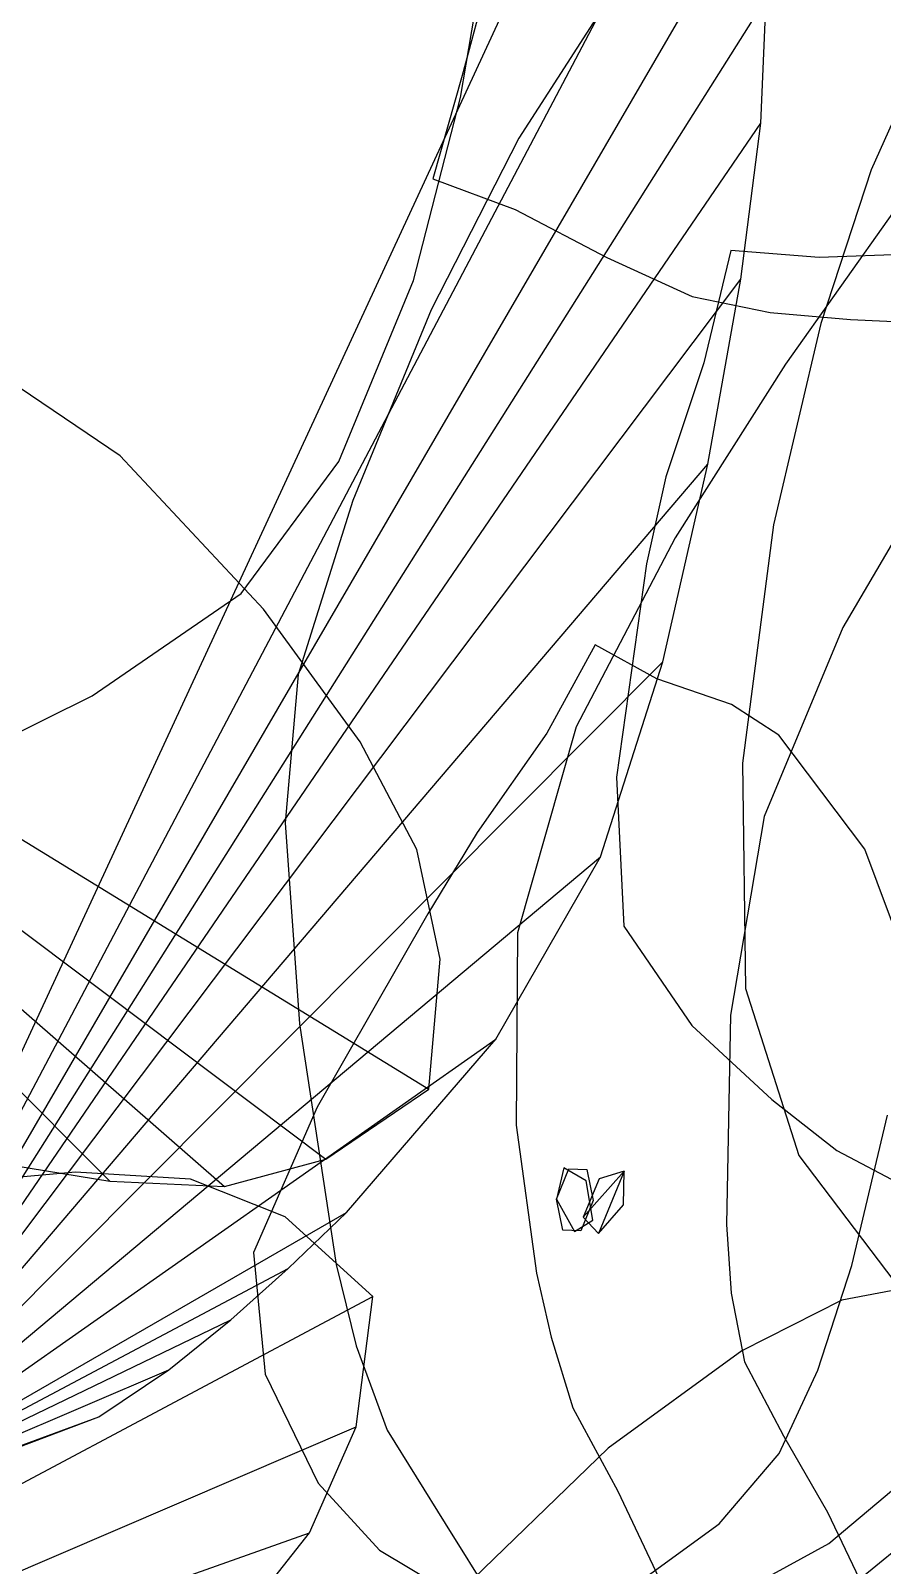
# Model space of a CAD drawing. Extents: x -23.2 to 18.8, y -18.4 to 11.3.
# Drawn here: x -4.464 to -4.414, y -0.6401 to -0.5501 of the extents above; entities that cross this region are included whole.
import ezdxf

# ---------------------------------------------------------------- set-up
doc = ezdxf.new("R2010")
doc.units = 0
doc.layers.add('FURNISHINGELEMENT', color=8, linetype='Continuous')

msp = doc.modelspace()

# ---------------------------------------------------------------- linework, layer by layer
at = {"layer": 'FURNISHINGELEMENT'}
for p, q in [((-4.477397, -0.637819, 4.459539), (-4.426887, -0.528715, 4.400219)), ((-4.477397, -0.637819, 4.459539), (-4.423497, -0.535587, 4.402726)), ((-4.477397, -0.637819, 4.459539), (-4.421577, -0.541897, 4.405609)), ((-4.438747, -0.553975, 4.473639), (-4.437267, -0.545201, 4.466028)), ((-4.436777, -0.545746, 3.986868), (-4.438657, -0.552679, 3.987242)), ((-4.477397, -0.637819, 4.459539), (-4.420817, -0.548175, 4.408934)), ((-4.421137, -0.555478, 4.413275), (-4.420817, -0.548175, 4.408934)), ((-4.421137, -0.555478, 4.413275), (-4.420817, -0.548175, 4.408934)), ((-4.421137, -0.555478, 4.413275), (-4.420817, -0.548175, 4.408934)), ((-4.421137, -0.555478, 4.413275), (-4.420817, -0.548175, 4.408934)), ((-4.421137, -0.555478, 4.413275), (-4.420817, -0.548175, 4.408934)), ((-4.421137, -0.555478, 4.413275), (-4.420817, -0.548175, 4.408934)), ((-4.421137, -0.555478, 4.413275), (-4.420817, -0.548175, 4.408934)), ((-4.421137, -0.555478, 4.413275), (-4.420817, -0.548175, 4.408934)), ((-4.421137, -0.555478, 4.413275), (-4.420817, -0.548175, 4.408934)), ((-4.421137, -0.555478, 4.413275), (-4.420817, -0.548175, 4.408934)), ((-4.421137, -0.555478, 4.413275), (-4.420817, -0.548175, 4.408934)), ((-4.421137, -0.555478, 4.413275), (-4.420817, -0.548175, 4.408934)), ((-4.421137, -0.555478, 4.413275), (-4.420817, -0.548175, 4.408934)), ((-4.421137, -0.555478, 4.413275), (-4.420817, -0.548175, 4.408934)), ((-4.430227, -0.548441, 4.358711), (-4.435327, -0.556364, 4.365735)), ((-4.411447, -0.551022, 4.290583), (-4.414667, -0.558216, 4.29545)), ((-4.438657, -0.552679, 3.987242), (-4.440367, -0.558747, 3.986549)), ((-4.441517, -0.564707, 4.483968), (-4.438747, -0.553975, 4.473639)), ((-4.477397, -0.637819, 4.459539), (-4.421137, -0.555478, 4.413275)), ((-4.422307, -0.564624, 4.418488), (-4.421137, -0.555478, 4.413275)), ((-4.422307, -0.564624, 4.418488), (-4.421137, -0.555478, 4.413275)), ((-4.422307, -0.564624, 4.418488), (-4.421137, -0.555478, 4.413275)), ((-4.422307, -0.564624, 4.418488), (-4.421137, -0.555478, 4.413275)), ((-4.422307, -0.564624, 4.418488), (-4.421137, -0.555478, 4.413275)), ((-4.422307, -0.564624, 4.418488), (-4.421137, -0.555478, 4.413275)), ((-4.422307, -0.564624, 4.418488), (-4.421137, -0.555478, 4.413275)), ((-4.422307, -0.564624, 4.418488), (-4.421137, -0.555478, 4.413275)), ((-4.422307, -0.564624, 4.418488), (-4.421137, -0.555478, 4.413275)), ((-4.422307, -0.564624, 4.418488), (-4.421137, -0.555478, 4.413275)), ((-4.422307, -0.564624, 4.418488), (-4.421137, -0.555478, 4.413275)), ((-4.422307, -0.564624, 4.418488), (-4.421137, -0.555478, 4.413275)), ((-4.422307, -0.564624, 4.418488), (-4.421137, -0.555478, 4.413275)), ((-4.435327, -0.556364, 4.365735), (-4.440467, -0.566439, 4.373618)), ((-4.414667, -0.558216, 4.29545), (-4.417607, -0.567239, 4.300928)), ((-4.440367, -0.558747, 3.986549), (-4.435547, -0.56055, 3.989222)), ((-4.435547, -0.56055, 3.989222), (-4.430177, -0.563369, 3.99115)), ((-4.413307, -0.560622, 4.232132), (-4.419687, -0.569628, 4.237664)), ((-4.430177, -0.563369, 3.99115), (-4.425157, -0.56566, 3.992157)), ((-4.422887, -0.562958, 4.007619), (-4.424477, -0.569546, 4.007181)), ((-4.417717, -0.563361, 4.00429), (-4.422887, -0.562958, 4.007619)), ((-4.412287, -0.563175, 4.000284), (-4.417717, -0.563361, 4.00429)), ((-4.477397, -0.637819, 4.459539), (-4.422307, -0.564624, 4.418488)), ((-4.445897, -0.575339, 4.49569), (-4.441517, -0.564707, 4.483968)), ((-4.424247, -0.57548, 4.424125), (-4.422307, -0.564624, 4.418488)), ((-4.424247, -0.57548, 4.424125), (-4.422307, -0.564624, 4.418488)), ((-4.424247, -0.57548, 4.424125), (-4.422307, -0.564624, 4.418488)), ((-4.424247, -0.57548, 4.424125), (-4.422307, -0.564624, 4.418488)), ((-4.424247, -0.57548, 4.424125), (-4.422307, -0.564624, 4.418488)), ((-4.424247, -0.57548, 4.424125), (-4.422307, -0.564624, 4.418488)), ((-4.424247, -0.57548, 4.424125), (-4.422307, -0.564624, 4.418488)), ((-4.424247, -0.57548, 4.424125), (-4.422307, -0.564624, 4.418488)), ((-4.424247, -0.57548, 4.424125), (-4.422307, -0.564624, 4.418488)), ((-4.424247, -0.57548, 4.424125), (-4.422307, -0.564624, 4.418488)), ((-4.424247, -0.57548, 4.424125), (-4.422307, -0.564624, 4.418488)), ((-4.424247, -0.57548, 4.424125), (-4.422307, -0.564624, 4.418488)), ((-4.425157, -0.56566, 3.992157), (-4.420587, -0.566591, 3.992425)), ((-4.440467, -0.566439, 4.373618), (-4.445077, -0.57761, 4.381872)), ((-4.420587, -0.566591, 3.992425), (-4.415867, -0.566994, 3.99192)), ((-4.415867, -0.566994, 3.99192), (-4.411247, -0.567203, 3.990813)), ((-4.417607, -0.567239, 4.300928), (-4.420387, -0.579046, 4.307533)), ((-4.458717, -0.575006, 3.978445), (-4.467877, -0.568822, 3.984684)), ((-4.458717, -0.575006, 3.978445), (-4.467877, -0.568822, 3.984684)), ((-4.458717, -0.575006, 3.978445), (-4.467877, -0.568822, 3.984684)), ((-4.458717, -0.575006, 3.978445), (-4.467877, -0.568822, 3.984684)), ((-4.458717, -0.575006, 3.978445), (-4.467877, -0.568822, 3.984684)), ((-4.458717, -0.575006, 3.978445), (-4.467877, -0.568822, 3.984684)), ((-4.458717, -0.575006, 3.978445), (-4.467877, -0.568822, 3.984684)), ((-4.458717, -0.575006, 3.978445), (-4.467877, -0.568822, 3.984684)), ((-4.458717, -0.575006, 3.978445), (-4.467877, -0.568822, 3.984684)), ((-4.458717, -0.575006, 3.978445), (-4.467877, -0.568822, 3.984684)), ((-4.458717, -0.575006, 3.978445), (-4.467877, -0.568822, 3.984684)), ((-4.458717, -0.575006, 3.978445), (-4.467877, -0.568822, 3.984684)), ((-4.424477, -0.569546, 4.007181), (-4.426707, -0.576229, 4.006014)), ((-4.419687, -0.569628, 4.237664), (-4.426157, -0.579801, 4.243398)), ((-4.503017, -0.573879, 4.003692), (-4.440607, -0.612163, 3.958524)), ((-4.503017, -0.573879, 4.003692), (-4.446657, -0.61626, 3.96082)), ((-4.503017, -0.573879, 4.003692), (-4.452597, -0.617863, 3.96378)), ((-4.503017, -0.573879, 4.003692), (-4.459327, -0.61755, 3.967427)), ((-4.410027, -0.574323, 4.166942), (-4.416317, -0.585079, 4.172142)), ((-4.450317, -0.583986, 3.972183), (-4.458717, -0.575006, 3.978445)), ((-4.450317, -0.583986, 3.972183), (-4.458717, -0.575006, 3.978445)), ((-4.450317, -0.583986, 3.972183), (-4.458717, -0.575006, 3.978445)), ((-4.450317, -0.583986, 3.972183), (-4.458717, -0.575006, 3.978445)), ((-4.450317, -0.583986, 3.972183), (-4.458717, -0.575006, 3.978445)), ((-4.450317, -0.583986, 3.972183), (-4.458717, -0.575006, 3.978445)), ((-4.450317, -0.583986, 3.972183), (-4.458717, -0.575006, 3.978445)), ((-4.450317, -0.583986, 3.972183), (-4.458717, -0.575006, 3.978445)), ((-4.450317, -0.583986, 3.972183), (-4.458717, -0.575006, 3.978445)), ((-4.450317, -0.583986, 3.972183), (-4.458717, -0.575006, 3.978445)), ((-4.450317, -0.583986, 3.972183), (-4.458717, -0.575006, 3.978445)), ((-4.450317, -0.583986, 3.972183), (-4.458717, -0.575006, 3.978445)), ((-4.451617, -0.583085, 4.50623), (-4.445897, -0.575339, 4.49569)), ((-4.477397, -0.637819, 4.459539), (-4.424247, -0.57548, 4.424125)), ((-4.426707, -0.576229, 4.006014), (-4.427837, -0.581342, 4.003623)), ((-4.426887, -0.587077, 4.429695), (-4.424247, -0.57548, 4.424125)), ((-4.426887, -0.587077, 4.429695), (-4.424247, -0.57548, 4.424125)), ((-4.426887, -0.587077, 4.429695), (-4.424247, -0.57548, 4.424125)), ((-4.426887, -0.587077, 4.429695), (-4.424247, -0.57548, 4.424125)), ((-4.426887, -0.587077, 4.429695), (-4.424247, -0.57548, 4.424125)), ((-4.426887, -0.587077, 4.429695), (-4.424247, -0.57548, 4.424125)), ((-4.426887, -0.587077, 4.429695), (-4.424247, -0.57548, 4.424125)), ((-4.426887, -0.587077, 4.429695), (-4.424247, -0.57548, 4.424125)), ((-4.426887, -0.587077, 4.429695), (-4.424247, -0.57548, 4.424125)), ((-4.426887, -0.587077, 4.429695), (-4.424247, -0.57548, 4.424125)), ((-4.426887, -0.587077, 4.429695), (-4.424247, -0.57548, 4.424125)), ((-4.445077, -0.57761, 4.381872), (-4.448277, -0.587828, 4.389527)), ((-4.426157, -0.579801, 4.243398), (-4.431967, -0.590907, 4.249734)), ((-4.420387, -0.579046, 4.307533), (-4.422207, -0.593025, 4.315952)), ((-4.427837, -0.581342, 4.003623), (-4.429607, -0.593846, 3.993762)), ((-4.460357, -0.589076, 4.51773), (-4.451617, -0.583085, 4.50623)), ((-4.444647, -0.591776, 3.967457), (-4.450317, -0.583986, 3.972183)), ((-4.444647, -0.591776, 3.967457), (-4.450317, -0.583986, 3.972183)), ((-4.444647, -0.591776, 3.967457), (-4.450317, -0.583986, 3.972183)), ((-4.444647, -0.591776, 3.967457), (-4.450317, -0.583986, 3.972183)), ((-4.444647, -0.591776, 3.967457), (-4.450317, -0.583986, 3.972183)), ((-4.444647, -0.591776, 3.967457), (-4.450317, -0.583986, 3.972183)), ((-4.444647, -0.591776, 3.967457), (-4.450317, -0.583986, 3.972183)), ((-4.444647, -0.591776, 3.967457), (-4.450317, -0.583986, 3.972183)), ((-4.444647, -0.591776, 3.967457), (-4.450317, -0.583986, 3.972183)), ((-4.444647, -0.591776, 3.967457), (-4.450317, -0.583986, 3.972183)), ((-4.444647, -0.591776, 3.967457), (-4.450317, -0.583986, 3.972183)), ((-4.444647, -0.591776, 3.967457), (-4.450317, -0.583986, 3.972183)), ((-4.416317, -0.585079, 4.172142), (-4.420947, -0.596164, 4.178271)), ((-4.430857, -0.586089, 4.125084), (-4.433697, -0.591279, 4.125163)), ((-4.427237, -0.588088, 4.121044), (-4.430857, -0.586089, 4.125084)), ((-4.477397, -0.637819, 4.459539), (-4.426887, -0.587077, 4.429695)), ((-4.448277, -0.587828, 4.389527), (-4.449047, -0.596536, 4.397458)), ((-4.430547, -0.598535, 4.435004), (-4.426887, -0.587077, 4.429695)), ((-4.430547, -0.598535, 4.435004), (-4.426887, -0.587077, 4.429695)), ((-4.430547, -0.598535, 4.435004), (-4.426887, -0.587077, 4.429695)), ((-4.430547, -0.598535, 4.435004), (-4.426887, -0.587077, 4.429695)), ((-4.430547, -0.598535, 4.435004), (-4.426887, -0.587077, 4.429695)), ((-4.430547, -0.598535, 4.435004), (-4.426887, -0.587077, 4.429695)), ((-4.430547, -0.598535, 4.435004), (-4.426887, -0.587077, 4.429695)), ((-4.430547, -0.598535, 4.435004), (-4.426887, -0.587077, 4.429695)), ((-4.430547, -0.598535, 4.435004), (-4.426887, -0.587077, 4.429695)), ((-4.430547, -0.598535, 4.435004), (-4.426887, -0.587077, 4.429695)), ((-4.422847, -0.589596, 4.115814), (-4.427237, -0.588088, 4.121044)), ((-4.471847, -0.594779, 4.52599), (-4.460357, -0.589076, 4.51773)), ((-4.420077, -0.591386, 4.111214), (-4.422847, -0.589596, 4.115814)), ((-4.433697, -0.591279, 4.125163), (-4.437767, -0.597102, 4.124777)), ((-4.431967, -0.590907, 4.249734), (-4.435407, -0.602994, 4.25789)), ((-4.415037, -0.598075, 4.097795), (-4.420077, -0.591386, 4.111214)), ((-4.441307, -0.598104, 3.963777), (-4.444647, -0.591776, 3.967457)), ((-4.441307, -0.598104, 3.963777), (-4.444647, -0.591776, 3.967457)), ((-4.441307, -0.598104, 3.963777), (-4.444647, -0.591776, 3.967457)), ((-4.441307, -0.598104, 3.963777), (-4.444647, -0.591776, 3.967457)), ((-4.441307, -0.598104, 3.963777), (-4.444647, -0.591776, 3.967457)), ((-4.441307, -0.598104, 3.963777), (-4.444647, -0.591776, 3.967457)), ((-4.441307, -0.598104, 3.963777), (-4.444647, -0.591776, 3.967457)), ((-4.441307, -0.598104, 3.963777), (-4.444647, -0.591776, 3.967457)), ((-4.441307, -0.598104, 3.963777), (-4.444647, -0.591776, 3.967457)), ((-4.441307, -0.598104, 3.963777), (-4.444647, -0.591776, 3.967457)), ((-4.441307, -0.598104, 3.963777), (-4.444647, -0.591776, 3.967457)), ((-4.441307, -0.598104, 3.963777), (-4.444647, -0.591776, 3.967457)), ((-4.422207, -0.593025, 4.315952), (-4.422037, -0.606246, 4.325894)), ((-4.429607, -0.593846, 3.993762), (-4.429167, -0.602593, 3.98009)), ((-4.449047, -0.596536, 4.397458), (-4.448207, -0.608318, 4.404353)), ((-4.420947, -0.596164, 4.178271), (-4.422907, -0.607811, 4.186415)), ((-4.437767, -0.597102, 4.124777), (-4.440677, -0.601861, 4.122735)), ((-4.477397, -0.637819, 4.459539), (-4.430547, -0.598535, 4.435004)), ((-4.439947, -0.604524, 3.960818), (-4.441307, -0.598104, 3.963777)), ((-4.439947, -0.604524, 3.960818), (-4.441307, -0.598104, 3.963777)), ((-4.439947, -0.604524, 3.960818), (-4.441307, -0.598104, 3.963777)), ((-4.439947, -0.604524, 3.960818), (-4.441307, -0.598104, 3.963777)), ((-4.439947, -0.604524, 3.960818), (-4.441307, -0.598104, 3.963777)), ((-4.439947, -0.604524, 3.960818), (-4.441307, -0.598104, 3.963777)), ((-4.439947, -0.604524, 3.960818), (-4.441307, -0.598104, 3.963777)), ((-4.439947, -0.604524, 3.960818), (-4.441307, -0.598104, 3.963777)), ((-4.439947, -0.604524, 3.960818), (-4.441307, -0.598104, 3.963777)), ((-4.439947, -0.604524, 3.960818), (-4.441307, -0.598104, 3.963777)), ((-4.439947, -0.604524, 3.960818), (-4.441307, -0.598104, 3.963777)), ((-4.439947, -0.604524, 3.960818), (-4.441307, -0.598104, 3.963777)), ((-4.436687, -0.609214, 4.440405), (-4.430547, -0.598535, 4.435004)), ((-4.436687, -0.609214, 4.440405), (-4.430547, -0.598535, 4.435004)), ((-4.436687, -0.609214, 4.440405), (-4.430547, -0.598535, 4.435004)), ((-4.436687, -0.609214, 4.440405), (-4.430547, -0.598535, 4.435004)), ((-4.436687, -0.609214, 4.440405), (-4.430547, -0.598535, 4.435004)), ((-4.436687, -0.609214, 4.440405), (-4.430547, -0.598535, 4.435004)), ((-4.436687, -0.609214, 4.440405), (-4.430547, -0.598535, 4.435004)), ((-4.436687, -0.609214, 4.440405), (-4.430547, -0.598535, 4.435004)), ((-4.436687, -0.609214, 4.440405), (-4.430547, -0.598535, 4.435004)), ((-4.412797, -0.604036, 4.085736), (-4.415037, -0.598075, 4.097795)), ((-4.440677, -0.601861, 4.122735), (-4.447157, -0.613218, 4.113182)), ((-4.435407, -0.602994, 4.25789), (-4.435497, -0.614267, 4.267466)), ((-4.429167, -0.602593, 3.98009), (-4.425187, -0.60843, 3.966945)), ((-4.440607, -0.612163, 3.958524), (-4.439947, -0.604524, 3.960818)), ((-4.440607, -0.612163, 3.958524), (-4.439947, -0.604524, 3.960818)), ((-4.440607, -0.612163, 3.958524), (-4.439947, -0.604524, 3.960818)), ((-4.440607, -0.612163, 3.958524), (-4.439947, -0.604524, 3.960818)), ((-4.440607, -0.612163, 3.958524), (-4.439947, -0.604524, 3.960818)), ((-4.440607, -0.612163, 3.958524), (-4.439947, -0.604524, 3.960818)), ((-4.440607, -0.612163, 3.958524), (-4.439947, -0.604524, 3.960818)), ((-4.440607, -0.612163, 3.958524), (-4.439947, -0.604524, 3.960818)), ((-4.440607, -0.612163, 3.958524), (-4.439947, -0.604524, 3.960818)), ((-4.440607, -0.612163, 3.958524), (-4.439947, -0.604524, 3.960818)), ((-4.440607, -0.612163, 3.958524), (-4.439947, -0.604524, 3.960818)), ((-4.440607, -0.612163, 3.958524), (-4.439947, -0.604524, 3.960818)), ((-4.422037, -0.606246, 4.325894), (-4.418897, -0.616053, 4.334532)), ((-4.448207, -0.608318, 4.404353), (-4.446047, -0.622443, 4.40957)), ((-4.425187, -0.60843, 3.966945), (-4.420497, -0.61277, 3.955305)), ((-4.422907, -0.607811, 4.186415), (-4.423157, -0.620098, 4.196394)), ((-4.477397, -0.637819, 4.459539), (-4.436687, -0.609214, 4.440405)), ((-4.445447, -0.619395, 4.445963), (-4.436687, -0.609214, 4.440405)), ((-4.445447, -0.619395, 4.445963), (-4.436687, -0.609214, 4.440405)), ((-4.445447, -0.619395, 4.445963), (-4.436687, -0.609214, 4.440405)), ((-4.445447, -0.619395, 4.445963), (-4.436687, -0.609214, 4.440405)), ((-4.445447, -0.619395, 4.445963), (-4.436687, -0.609214, 4.440405)), ((-4.445447, -0.619395, 4.445963), (-4.436687, -0.609214, 4.440405)), ((-4.445447, -0.619395, 4.445963), (-4.436687, -0.609214, 4.440405)), ((-4.445447, -0.619395, 4.445963), (-4.436687, -0.609214, 4.440405)), ((-4.446657, -0.61626, 3.96082), (-4.440607, -0.612163, 3.958524)), ((-4.446657, -0.61626, 3.96082), (-4.440607, -0.612163, 3.958524)), ((-4.446657, -0.61626, 3.96082), (-4.440607, -0.612163, 3.958524)), ((-4.446657, -0.61626, 3.96082), (-4.440607, -0.612163, 3.958524)), ((-4.446657, -0.61626, 3.96082), (-4.440607, -0.612163, 3.958524)), ((-4.446657, -0.61626, 3.96082), (-4.440607, -0.612163, 3.958524)), ((-4.446657, -0.61626, 3.96082), (-4.440607, -0.612163, 3.958524)), ((-4.446657, -0.61626, 3.96082), (-4.440607, -0.612163, 3.958524)), ((-4.446657, -0.61626, 3.96082), (-4.440607, -0.612163, 3.958524)), ((-4.446657, -0.61626, 3.96082), (-4.440607, -0.612163, 3.958524)), ((-4.446657, -0.61626, 3.96082), (-4.440607, -0.612163, 3.958524)), ((-4.420497, -0.61277, 3.955305), (-4.416667, -0.615758, 3.946434)), ((-4.447157, -0.613218, 4.113182), (-4.450907, -0.621739, 4.099515)), ((-4.415787, -0.622505, 4.065235), (-4.413707, -0.613692, 4.074765)), ((-4.435497, -0.614267, 4.267466), (-4.434297, -0.622951, 4.275646)), ((-4.416667, -0.615758, 3.946434), (-4.412737, -0.617827, 3.938632)), ((-4.467607, -0.616201, 3.971631), (-4.459327, -0.61755, 3.967427)), ((-4.467607, -0.616201, 3.971631), (-4.459327, -0.61755, 3.967427)), ((-4.467607, -0.616201, 3.971631), (-4.459327, -0.61755, 3.967427)), ((-4.467607, -0.616201, 3.971631), (-4.459327, -0.61755, 3.967427)), ((-4.467607, -0.616201, 3.971631), (-4.459327, -0.61755, 3.967427)), ((-4.467607, -0.616201, 3.971631), (-4.459327, -0.61755, 3.967427)), ((-4.467607, -0.616201, 3.971631), (-4.459327, -0.61755, 3.967427)), ((-4.467607, -0.616201, 3.971631), (-4.459327, -0.61755, 3.967427)), ((-4.452597, -0.617863, 3.96378), (-4.446657, -0.61626, 3.96082)), ((-4.452597, -0.617863, 3.96378), (-4.446657, -0.61626, 3.96082)), ((-4.452597, -0.617863, 3.96378), (-4.446657, -0.61626, 3.96082)), ((-4.452597, -0.617863, 3.96378), (-4.446657, -0.61626, 3.96082)), ((-4.452597, -0.617863, 3.96378), (-4.446657, -0.61626, 3.96082)), ((-4.452597, -0.617863, 3.96378), (-4.446657, -0.61626, 3.96082)), ((-4.452597, -0.617863, 3.96378), (-4.446657, -0.61626, 3.96082)), ((-4.452597, -0.617863, 3.96378), (-4.446657, -0.61626, 3.96082)), ((-4.452597, -0.617863, 3.96378), (-4.446657, -0.61626, 3.96082)), ((-4.452597, -0.617863, 3.96378), (-4.446657, -0.61626, 3.96082)), ((-4.418897, -0.616053, 4.334532), (-4.412837, -0.624051, 4.340678)), ((-4.461337, -0.617035, 3.968333), (-4.470547, -0.617828, 3.973119)), ((-4.461337, -0.617035, 3.968333), (-4.470547, -0.617828, 3.973119)), ((-4.461337, -0.617035, 3.968333), (-4.470547, -0.617828, 3.973119)), ((-4.461337, -0.617035, 3.968333), (-4.470547, -0.617828, 3.973119)), ((-4.461337, -0.617035, 3.968333), (-4.470547, -0.617828, 3.973119)), ((-4.461337, -0.617035, 3.968333), (-4.470547, -0.617828, 3.973119)), ((-4.461337, -0.617035, 3.968333), (-4.470547, -0.617828, 3.973119)), ((-4.461337, -0.617035, 3.968333), (-4.470547, -0.617828, 3.973119)), ((-4.461337, -0.617035, 3.968333), (-4.470547, -0.617828, 3.973119)), ((-4.461337, -0.617035, 3.968333), (-4.470547, -0.617828, 3.973119)), ((-4.461337, -0.617035, 3.968333), (-4.470547, -0.617828, 3.973119)), ((-4.454597, -0.617446, 3.96469), (-4.461337, -0.617035, 3.968333)), ((-4.454597, -0.617446, 3.96469), (-4.461337, -0.617035, 3.968333)), ((-4.454597, -0.617446, 3.96469), (-4.461337, -0.617035, 3.968333)), ((-4.454597, -0.617446, 3.96469), (-4.461337, -0.617035, 3.968333)), ((-4.454597, -0.617446, 3.96469), (-4.461337, -0.617035, 3.968333)), ((-4.454597, -0.617446, 3.96469), (-4.461337, -0.617035, 3.968333)), ((-4.454597, -0.617446, 3.96469), (-4.461337, -0.617035, 3.968333)), ((-4.454597, -0.617446, 3.96469), (-4.461337, -0.617035, 3.968333)), ((-4.454597, -0.617446, 3.96469), (-4.461337, -0.617035, 3.968333)), ((-4.454597, -0.617446, 3.96469), (-4.461337, -0.617035, 3.968333)), ((-4.454597, -0.617446, 3.96469), (-4.461337, -0.617035, 3.968333)), ((-4.459327, -0.61755, 3.967427), (-4.452597, -0.617863, 3.96378)), ((-4.459327, -0.61755, 3.967427), (-4.452597, -0.617863, 3.96378)), ((-4.459327, -0.61755, 3.967427), (-4.452597, -0.617863, 3.96378)), ((-4.459327, -0.61755, 3.967427), (-4.452597, -0.617863, 3.96378)), ((-4.459327, -0.61755, 3.967427), (-4.452597, -0.617863, 3.96378)), ((-4.459327, -0.61755, 3.967427), (-4.452597, -0.617863, 3.96378)), ((-4.459327, -0.61755, 3.967427), (-4.452597, -0.617863, 3.96378)), ((-4.459327, -0.61755, 3.967427), (-4.452597, -0.617863, 3.96378)), ((-4.459327, -0.61755, 3.967427), (-4.452597, -0.617863, 3.96378)), ((-4.449037, -0.619652, 3.961823), (-4.454597, -0.617446, 3.96469)), ((-4.449037, -0.619652, 3.961823), (-4.454597, -0.617446, 3.96469)), ((-4.449037, -0.619652, 3.961823), (-4.454597, -0.617446, 3.96469)), ((-4.449037, -0.619652, 3.961823), (-4.454597, -0.617446, 3.96469)), ((-4.449037, -0.619652, 3.961823), (-4.454597, -0.617446, 3.96469)), ((-4.449037, -0.619652, 3.961823), (-4.454597, -0.617446, 3.96469)), ((-4.449037, -0.619652, 3.961823), (-4.454597, -0.617446, 3.96469)), ((-4.449037, -0.619652, 3.961823), (-4.454597, -0.617446, 3.96469)), ((-4.449037, -0.619652, 3.961823), (-4.454597, -0.617446, 3.96469)), ((-4.449037, -0.619652, 3.961823), (-4.454597, -0.617446, 3.96469)), ((-4.449037, -0.619652, 3.961823), (-4.454597, -0.617446, 3.96469)), ((-4.432687, -0.616765, 3.949656), (-4.433117, -0.618608, 3.947926)), ((-4.433117, -0.618608, 3.947926), (-4.432407, -0.616834, 3.948866)), ((-4.431377, -0.617529, 3.951593), (-4.432687, -0.616765, 3.949656)), ((-4.432407, -0.616834, 3.948866), (-4.431337, -0.616877, 3.950746)), ((-4.429157, -0.616971, 3.948517), (-4.431547, -0.61967, 3.946883)), ((-4.430617, -0.617417, 3.946531), (-4.431547, -0.61967, 3.946883)), ((-4.430987, -0.619844, 3.951061), (-4.431377, -0.617529, 3.951593)), ((-4.431337, -0.616877, 3.950746), (-4.430977, -0.618694, 3.951686)), ((-4.429157, -0.616971, 3.948517), (-4.430657, -0.620616, 3.949085)), ((-4.429157, -0.616971, 3.948517), (-4.430617, -0.617417, 3.946531)), ((-4.429187, -0.618948, 3.950096), (-4.429157, -0.616971, 3.948517)), ((-4.429187, -0.618948, 3.950096), (-4.429157, -0.616971, 3.948517)), ((-4.429187, -0.618948, 3.950096), (-4.429157, -0.616971, 3.948517)), ((-4.477397, -0.637819, 4.459539), (-4.445447, -0.619395, 4.445963)), ((-4.448857, -0.62268, 4.447917), (-4.445447, -0.619395, 4.445963)), ((-4.448857, -0.62268, 4.447917), (-4.445447, -0.619395, 4.445963)), ((-4.448857, -0.62268, 4.447917), (-4.445447, -0.619395, 4.445963)), ((-4.448857, -0.62268, 4.447917), (-4.445447, -0.619395, 4.445963)), ((-4.448857, -0.62268, 4.447917), (-4.445447, -0.619395, 4.445963)), ((-4.448857, -0.62268, 4.447917), (-4.445447, -0.619395, 4.445963)), ((-4.448857, -0.62268, 4.447917), (-4.445447, -0.619395, 4.445963)), ((-4.432747, -0.620425, 3.948866), (-4.433117, -0.618608, 3.947926)), ((-4.433117, -0.618608, 3.947926), (-4.432057, -0.620511, 3.948795)), ((-4.430977, -0.618694, 3.951686), (-4.431687, -0.620468, 3.950746)), ((-4.430657, -0.620616, 3.949085), (-4.429187, -0.618948, 3.950096)), ((-4.430657, -0.620616, 3.949085), (-4.429187, -0.618948, 3.950096)), ((-4.430657, -0.620616, 3.949085), (-4.429187, -0.618948, 3.950096)), ((-4.443887, -0.624316, 3.95963), (-4.449037, -0.619652, 3.961823)), ((-4.443887, -0.624316, 3.95963), (-4.449037, -0.619652, 3.961823)), ((-4.443887, -0.624316, 3.95963), (-4.449037, -0.619652, 3.961823)), ((-4.443887, -0.624316, 3.95963), (-4.449037, -0.619652, 3.961823)), ((-4.443887, -0.624316, 3.95963), (-4.449037, -0.619652, 3.961823)), ((-4.443887, -0.624316, 3.95963), (-4.449037, -0.619652, 3.961823)), ((-4.443887, -0.624316, 3.95963), (-4.449037, -0.619652, 3.961823)), ((-4.443887, -0.624316, 3.95963), (-4.449037, -0.619652, 3.961823)), ((-4.443887, -0.624316, 3.95963), (-4.449037, -0.619652, 3.961823)), ((-4.443887, -0.624316, 3.95963), (-4.449037, -0.619652, 3.961823)), ((-4.443887, -0.624316, 3.95963), (-4.449037, -0.619652, 3.961823)), ((-4.432057, -0.620511, 3.948795), (-4.430987, -0.619844, 3.951061)), ((-4.431547, -0.61967, 3.946883), (-4.430657, -0.620616, 3.949085)), ((-4.431547, -0.61967, 3.946883), (-4.430657, -0.620616, 3.949085)), ((-4.423157, -0.620098, 4.196394), (-4.422877, -0.624123, 4.20012)), ((-4.431687, -0.620468, 3.950746), (-4.432747, -0.620425, 3.948866)), ((-4.450907, -0.621739, 4.099515), (-4.450217, -0.628887, 4.085883)), ((-4.477397, -0.637819, 4.459539), (-4.448857, -0.62268, 4.447917)), ((-4.452237, -0.6257, 4.449986), (-4.448857, -0.62268, 4.447917)), ((-4.452237, -0.6257, 4.449986), (-4.448857, -0.62268, 4.447917)), ((-4.452237, -0.6257, 4.449986), (-4.448857, -0.62268, 4.447917)), ((-4.452237, -0.6257, 4.449986), (-4.448857, -0.62268, 4.447917)), ((-4.452237, -0.6257, 4.449986), (-4.448857, -0.62268, 4.447917)), ((-4.452237, -0.6257, 4.449986), (-4.448857, -0.62268, 4.447917)), ((-4.446047, -0.622443, 4.40957), (-4.444867, -0.627209, 4.41101)), ((-4.434297, -0.622951, 4.275646), (-4.433437, -0.626716, 4.27895)), ((-4.417797, -0.628643, 4.057739), (-4.415787, -0.622505, 4.065235)), ((-4.410607, -0.623441, 3.929406), (-4.416387, -0.62453, 3.932555)), ((-4.514027, -0.661682, 3.996211), (-4.443887, -0.624316, 3.95963)), ((-4.444867, -0.631963, 3.961845), (-4.443887, -0.624316, 3.95963)), ((-4.444867, -0.631963, 3.961845), (-4.443887, -0.624316, 3.95963)), ((-4.444867, -0.631963, 3.961845), (-4.443887, -0.624316, 3.95963)), ((-4.444867, -0.631963, 3.961845), (-4.443887, -0.624316, 3.95963)), ((-4.444867, -0.631963, 3.961845), (-4.443887, -0.624316, 3.95963)), ((-4.444867, -0.631963, 3.961845), (-4.443887, -0.624316, 3.95963)), ((-4.444867, -0.631963, 3.961845), (-4.443887, -0.624316, 3.95963)), ((-4.444867, -0.631963, 3.961845), (-4.443887, -0.624316, 3.95963)), ((-4.444867, -0.631963, 3.961845), (-4.443887, -0.624316, 3.95963)), ((-4.444867, -0.631963, 3.961845), (-4.443887, -0.624316, 3.95963)), ((-4.422877, -0.624123, 4.20012), (-4.422097, -0.62816, 4.204153)), ((-4.416387, -0.62453, 3.932555), (-4.422247, -0.627508, 3.936433)), ((-4.477397, -0.637819, 4.459539), (-4.452237, -0.6257, 4.449986)), ((-4.455857, -0.628629, 4.45207), (-4.452237, -0.6257, 4.449986)), ((-4.455857, -0.628629, 4.45207), (-4.452237, -0.6257, 4.449986)), ((-4.455857, -0.628629, 4.45207), (-4.452237, -0.6257, 4.449986)), ((-4.455857, -0.628629, 4.45207), (-4.452237, -0.6257, 4.449986)), ((-4.455857, -0.628629, 4.45207), (-4.452237, -0.6257, 4.449986)), ((-4.444867, -0.627209, 4.41101), (-4.443057, -0.632168, 4.412201)), ((-4.433437, -0.626716, 4.27895), (-4.432167, -0.630844, 4.282291)), ((-4.422247, -0.627508, 3.936433), (-4.430087, -0.633211, 3.942089)), ((-4.422097, -0.62816, 4.204153), (-4.419797, -0.632504, 4.209038)), ((-4.477397, -0.637819, 4.459539), (-4.455857, -0.628629, 4.45207)), ((-4.459977, -0.631384, 4.454145), (-4.455857, -0.628629, 4.45207)), ((-4.459977, -0.631384, 4.454145), (-4.455857, -0.628629, 4.45207)), ((-4.459977, -0.631384, 4.454145), (-4.455857, -0.628629, 4.45207)), ((-4.459977, -0.631384, 4.454145), (-4.455857, -0.628629, 4.45207)), ((-4.450217, -0.628887, 4.085883), (-4.447097, -0.635275, 4.071473)), ((-4.420067, -0.633531, 4.051337), (-4.417797, -0.628643, 4.057739)), ((-4.432167, -0.630844, 4.282291), (-4.429517, -0.63574, 4.285892)), ((-4.514027, -0.661682, 3.996211), (-4.444867, -0.631963, 3.961845)), ((-4.477397, -0.637819, 4.459539), (-4.459977, -0.631384, 4.454145)), ((-4.465507, -0.633481, 4.456457), (-4.459977, -0.631384, 4.454145)), ((-4.465507, -0.633481, 4.456457), (-4.459977, -0.631384, 4.454145)), ((-4.465507, -0.633481, 4.456457), (-4.459977, -0.631384, 4.454145)), ((-4.447617, -0.63819, 3.964757), (-4.444867, -0.631963, 3.961845)), ((-4.447617, -0.63819, 3.964757), (-4.444867, -0.631963, 3.961845)), ((-4.447617, -0.63819, 3.964757), (-4.444867, -0.631963, 3.961845)), ((-4.447617, -0.63819, 3.964757), (-4.444867, -0.631963, 3.961845)), ((-4.447617, -0.63819, 3.964757), (-4.444867, -0.631963, 3.961845)), ((-4.447617, -0.63819, 3.964757), (-4.444867, -0.631963, 3.961845)), ((-4.447617, -0.63819, 3.964757), (-4.444867, -0.631963, 3.961845)), ((-4.447617, -0.63819, 3.964757), (-4.444867, -0.631963, 3.961845)), ((-4.447617, -0.63819, 3.964757), (-4.444867, -0.631963, 3.961845)), ((-4.443057, -0.632168, 4.412201), (-4.439657, -0.637632, 4.412988)), ((-4.419797, -0.632504, 4.209038), (-4.417217, -0.636979, 4.213796)), ((-4.430087, -0.633211, 3.942089), (-4.439357, -0.642172, 3.949377)), ((-4.423577, -0.637666, 4.046301), (-4.420067, -0.633531, 4.051337)), ((-4.447097, -0.635275, 4.071473), (-4.443507, -0.639214, 4.060332)), ((-4.417147, -0.638814, 4.41498), (-4.412977, -0.635322, 4.414423)), ((-4.429517, -0.63574, 4.285892), (-4.426967, -0.641166, 4.289062)), ((-4.417217, -0.636979, 4.213796), (-4.415337, -0.6409, 4.217296)), ((-4.514027, -0.661682, 3.996211), (-4.447617, -0.63819, 3.964757)), ((-4.452267, -0.644076, 3.968436), (-4.447617, -0.63819, 3.964757)), ((-4.452267, -0.644076, 3.968436), (-4.447617, -0.63819, 3.964757)), ((-4.452267, -0.644076, 3.968436), (-4.447617, -0.63819, 3.964757)), ((-4.452267, -0.644076, 3.968436), (-4.447617, -0.63819, 3.964757)), ((-4.452267, -0.644076, 3.968436), (-4.447617, -0.63819, 3.964757)), ((-4.452267, -0.644076, 3.968436), (-4.447617, -0.63819, 3.964757)), ((-4.452267, -0.644076, 3.968436), (-4.447617, -0.63819, 3.964757)), ((-4.452267, -0.644076, 3.968436), (-4.447617, -0.63819, 3.964757)), ((-4.439657, -0.637632, 4.412988), (-4.436227, -0.643137, 4.412962)), ((-4.429087, -0.641678, 4.042374), (-4.423577, -0.637666, 4.046301)), ((-4.415337, -0.6409, 4.217296), (-4.411247, -0.63756, 4.218509)), ((-4.443507, -0.639214, 4.060332), (-4.439907, -0.641355, 4.052474)), ((-4.422887, -0.641971, 4.414787), (-4.417147, -0.638814, 4.41498))]:
    msp.add_line(p, q, dxfattribs=at)

doc.saveas('drawing.dxf')
